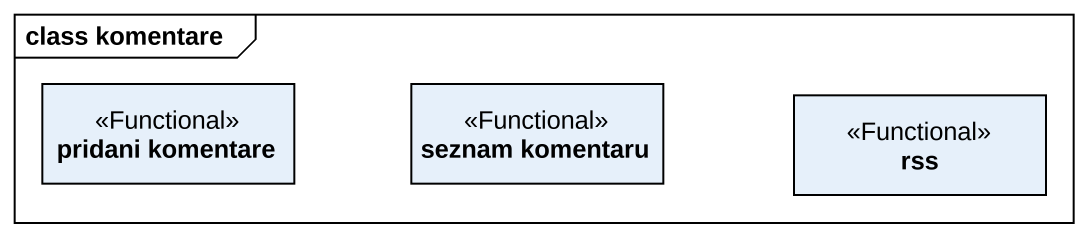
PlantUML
@startuml
mainframe class komentare
hide circle
hide empty members
class "pridani komentare" as pridani_komentare <<Functional>>
class "seznam komentaru" as seznam_komentaru <<Functional>>
class rss <<Functional>>
@enduml
